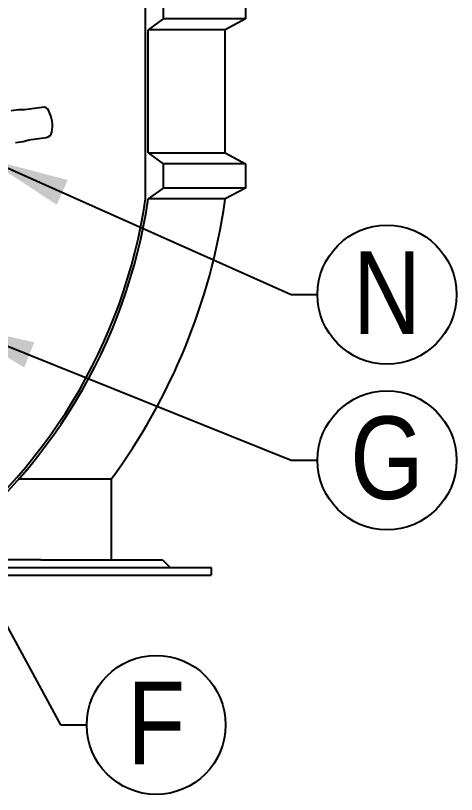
# Model space of a CAD drawing. Extents: x 0 to 216, y -5 to 280.
# Drawn here: x 136.09 to 148.81, y 77.07 to 99.52 of the extents above; entities that cross this region are included whole.
import ezdxf

# ---------------------------------------------------------------- set-up
doc = ezdxf.new("R2010")
doc.units = 0
doc.header["$LTSCALE"] = 10
doc.header["$MEASUREMENT"] = 0
doc.layers.add('CADdetails-7-VERYFINE', color=7, linetype='CONTINUOUS')
doc.layers.add('CADdetails-9-EXTRAFINE', color=9, linetype='CONTINUOUS')
doc.styles.add('CADdetails-DIMENSIONS', font='ARIALN.TTF', dxfattribs={"height": 2.38})
doc.styles.add('CADdetails-NOTES', font='ARIALN.TTF', dxfattribs={"height": 2.38})
doc.dimstyles.new('CADdetails-LEADER', dxfattribs={"dimtxt": 2.38, "dimasz": 2.38, "dimexe": 0.5, "dimexo": 1.5, "dimgap": 1, "dimtad": 0, "dimzin": 0, "dimdsep": 46, "dimtxsty": 'CADdetails-DIMENSIONS', "dimcen": 1, "dimclrd": 256, "dimclre": 256, "dimclrt": 256, "dimadec": 0, "dimazin": 0, "dimtfac": 1, "dimtdec": 4, "dimtofl": 0, "dimtmove": 0, "dimatfit": 3, "dimfxl": 1, "dimtolj": 1, "dimtzin": 0, "dimarcsym": 0})

msp = doc.modelspace()

# ---------------------------------------------------------------- linework, layer by layer
at = {"layer": 'CADdetails-7-VERYFINE'}
for centre in [(146.802, 91.475), (146.802, 86.699), (140.144, 79.073)]:
    msp.add_circle(centre, 2.004, dxfattribs=at)
at = {"layer": 'CADdetails-9-EXTRAFINE', "linetype": 'Continuous'}
for p, q in [((139.838, 94.239), (139.838, 157.501)), ((140.344, 100.123), (140.344, 99.421)), ((142.72, 100.123), (142.72, 99.421)), ((140.344, 99.421), (139.912, 99.107)), ((142.72, 99.421), (140.344, 99.421)), ((142.72, 99.421), (142.13, 99.107)), ((142.13, 99.107), (139.912, 99.107)), ((139.912, 95.563), (139.912, 99.107)), ((142.13, 95.563), (142.13, 99.107)), ((136.175, 96.801), (135.96, 96.771)), ((136.347, 96.803), (136.175, 96.801)), ((136.848, 96.872), (136.347, 96.803)), ((136.087, 95.86), (136.302, 95.89)), ((136.302, 95.89), (136.468, 95.935)), ((136.468, 95.935), (136.969, 96.005)), ((139.912, 95.563), (140.344, 95.249)), ((139.912, 95.563), (142.13, 95.563)), ((142.13, 95.563), (142.72, 95.249)), ((140.344, 95.249), (140.344, 94.547)), ((142.72, 95.249), (140.344, 95.249)), ((142.72, 95.249), (142.72, 94.547)), ((140.344, 94.547), (139.912, 94.233)), ((142.72, 94.547), (140.344, 94.547)), ((142.72, 94.547), (142.13, 94.233)), ((142.13, 94.233), (139.912, 94.233)), ((142.125, 94.149), (142.13, 94.233)), ((138.848, 86.155), (136.178, 86.155)), ((138.848, 86.155), (138.848, 83.83)), ((136.812, 83.83), (112, 83.83)), ((136.812, 83.83), (140.325, 83.83)), ((140.325, 83.83), (140.546, 83.608)), ((107.084, 83.608), (141.728, 83.608)), ((141.728, 83.608), (141.728, 83.387)), ((107.084, 83.387), (141.728, 83.387))]:
    msp.add_line(p, q, dxfattribs=at)
for centre, radius, start, end in [((136.886, 96.698), 0.178, 24.0474, 102.2449), ((135.906, 96.238), 1.261, 10.6646, 24.9787), ((135.889, 96.358), 1.261, 350.8799, 5.194), ((136.958, 96.183), 0.178, 273.6137, 351.8112), ((124.387, 96.507), 15.617, 305.7299, 351.6478), ((124.387, 96.507), 15.691, 306.1031, 351.6675), ((124.406, 96.744), 17.908, 323.749, 351.6675)]:
    msp.add_arc(centre, radius, start, end, dxfattribs=at)

# ---------------------------------------------------------------- texts
at = {"layer": 'CADdetails-7-VERYFINE', "char_height": 2.38, "width": 4.00739, "attachment_point": 5, "style": 'CADdetails-NOTES'}
for s, insert in [('N', (146.802, 91.534)), ('G', (146.802, 86.757)), ('F', (140.144, 79.131))]:
    msp.add_mtext(s, dxfattribs=dict(at, insert=insert))

# ---------------------------------------------------------------- leaders
at = {"layer": 'CADdetails-7-VERYFINE', "annotation_type": 0, "has_hookline": 1, "hookline_direction": 0}
for points in [[(135.259, 95.391), (144.04, 91.475), (144.798, 91.475)], [(134.274, 90.626), (144.04, 86.699), (144.798, 86.699)], [(133.208, 86.743), (137.383, 79.073), (138.141, 79.073)]]:
    msp.add_leader(points, dimstyle='CADdetails-LEADER', override={"dimgap": 1, "dimtad": 0}, dxfattribs=at)

doc.saveas('drawing.dxf')
